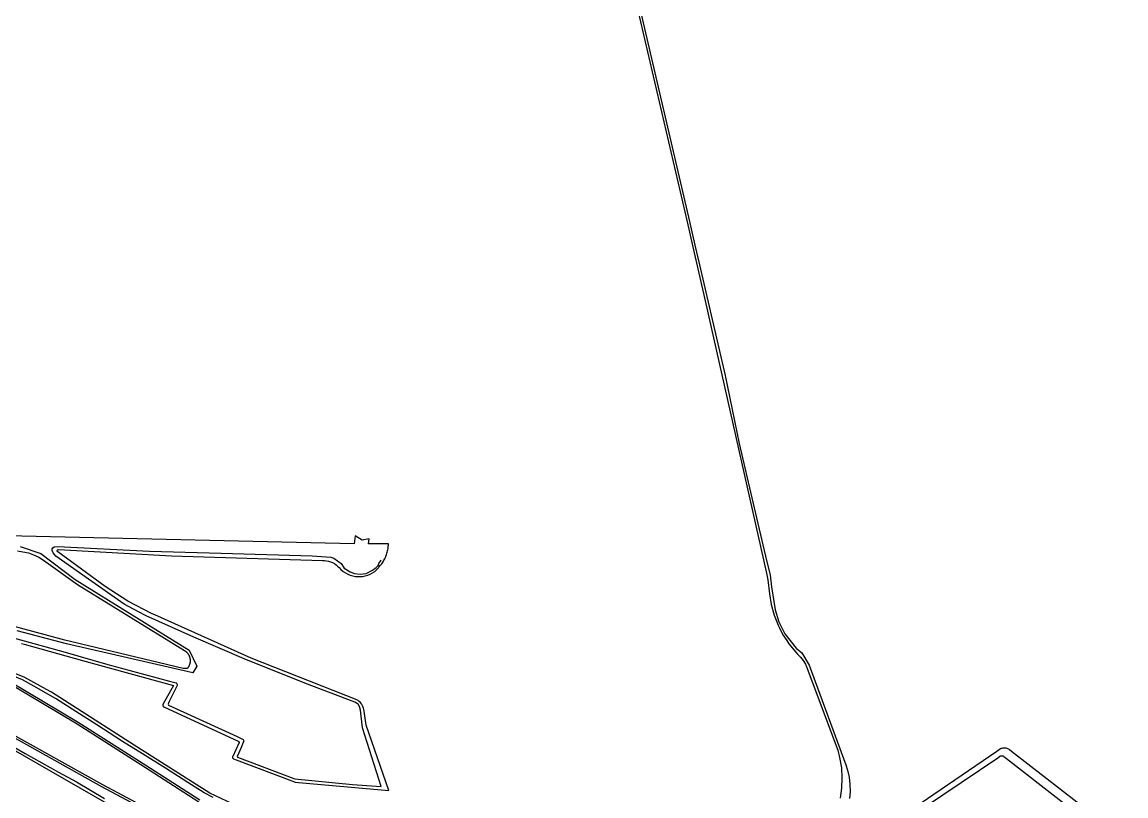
# Model space of a CAD drawing. Header units: millimetres. Extents: x 676447 to 689606, y 7455628 to 7463967.
# Drawn here: x 685926 to 686586, y 7461803 to 7462266 of the extents above; entities that cross this region are included whole.
import ezdxf

# ---------------------------------------------------------------- set-up
doc = ezdxf.new("R2010")
doc.units = ezdxf.units.MM
doc.header["$LTSCALE"] = 0.1
doc.header["$MEASUREMENT"] = 0
doc.layers.add('MUB_MEIOFIO', color=7, linetype='Continuous')
doc.layers.add('MUB_QUADRAS', color=7, linetype='Continuous')

msp = doc.modelspace()

# ---------------------------------------------------------------- linework, layer by layer
at = {"layer": 'MUB_MEIOFIO', "linetype": 'Continuous'}
for points in [[(686251.02, 7462463.84), (686325.01, 7462146.65), (686328.21, 7462132.52), (686330.84, 7462120.72), (686346.3, 7462054.42), (686354.59, 7462013.9), (686362.88, 7461978.7), (686370.38, 7461946.46), (686373.1, 7461935.24), (686374.01, 7461928.1), (686376.06, 7461914.44), (686378.33, 7461907.3), (686381.84, 7461900.05), (686388.76, 7461891.44), (686392.16, 7461888.72), (686396.41, 7461881.42), (686418.38, 7461821.67), (686419.42, 7461818.52), (686420.37, 7461814.36), (686420.88, 7461810.12), (686420.95, 7461805.85), (686420.57, 7461801.6)], [(685913.35, 7461899.67), (685950.16, 7461889.58), (685977.22, 7461881.67), (686014.08, 7461871.87), (686017.96, 7461870.78), (686018.45, 7461870.38), (686018.65, 7461869.24), (686013.56, 7461859.13), (686013.21, 7461857.98), (686013.41, 7461857.44), (686054.44, 7461838.79), (686058.07, 7461836.85), (686058.46, 7461836.11), (686056.82, 7461832.13), (686054.79, 7461827.59), (686054.44, 7461827), (686054.64, 7461826.4), (686088.31, 7461813.62), (686088.9, 7461813.42), (686123.37, 7461810.08), (686140.51, 7461808.79), (686129.36, 7461843.78), (686128.18, 7461854.52), (686127.54, 7461856.64), (686126.76, 7461857.98), (686124.86, 7461859.18), (686094.93, 7461870.51), (686058.57, 7461885.07), (686028.56, 7461898.02), (686000.06, 7461910.89), (685995.37, 7461913.24), (685986.89, 7461917.83), (685965.67, 7461932.76), (685946.13, 7461946.55), (685944.51, 7461948.53), (685943.8, 7461949.87), (685943.94, 7461950.79), (685944.23, 7461951.5), (685945.07, 7461952.06), (685947.27, 7461952.2), (686002.01, 7461949.45), (686044.81, 7461948.39), (686099.21, 7461946.7), (686110.55, 7461945.85), (686112.32, 7461945.29), (686116.63, 7461942.11), (686118.54, 7461939.28), (686121.93, 7461937.09), (686124.54, 7461936.18), (686128.01, 7461935.82), (686131.54, 7461936.18), (686135.29, 7461938.22), (686137.48, 7461939.64), (686138.68, 7461940.98), (686139.24, 7461942.11), (686140.49, 7461944.21)], [(685924.76, 7461952.27), (685937.16, 7461948.05), (685957.6, 7461932.52), (686025.78, 7461890.21), (686030.28, 7461880.66), (686028.04, 7461876.73), (685952.46, 7461894.09), (685922.96, 7461901.95)], [(686040.03, 7461802.18), (686034.64, 7461804.98), (686025.04, 7461811.11), (686011.55, 7461819.69), (685997.94, 7461828.34), (685985.94, 7461835.74), (685970.59, 7461845.7), (685958.04, 7461853.72), (685945.76, 7461861.36), (685932.86, 7461868.84), (685926.16, 7461872.62), (685916.53, 7461876.51)], [(685918.87, 7461871.41), (685959.4, 7461847.34), (686002.55, 7461819.73), (686032.05, 7461800.76)], [(686020.64, 7461783.51), (685973.54, 7461808.66), (685895.45, 7461852.23)], [(685915.29, 7461835.64), (685927.77, 7461828.59), (685947.64, 7461817.38), (685958.42, 7461811.55), (685975.23, 7461801.67)], [(686585.87, 7461776.67), (686517.51, 7461829.75), (686516.2, 7461830.76), (686516.19, 7461830.78), (686515.76, 7461831.07), (686515.3, 7461831.32), (686514.81, 7461831.52), (686514.31, 7461831.67), (686513.8, 7461831.77), (686513.28, 7461831.81), (686512.75, 7461831.8), (686512.23, 7461831.73), (686511.72, 7461831.61), (686511.23, 7461831.44), (686510.76, 7461831.21), (686510.31, 7461830.94), (686508.59, 7461829.76), (686450.22, 7461789.81)]]:
    msp.add_lwpolyline(points, dxfattribs=at)
at = {"layer": 'MUB_QUADRAS', "linetype": 'Continuous'}
for points in [[(686249.55, 7462463.39), (686323.52, 7462146.31), (686326.72, 7462132.18), (686334.25, 7462099.11), (686371.03, 7461936.34), (686371.81, 7461932.36), (686372.78, 7461923.96), (686373.81, 7461917.58), (686375.5, 7461911.33), (686377.84, 7461905.3), (686378.52, 7461903.97), (686380.79, 7461899.55), (686383.08, 7461896.04), (686384.33, 7461894.13), (686388.42, 7461889.11), (686389.5, 7461887.94), (686391.31, 7461886.08), (686392.91, 7461884.04), (686394.29, 7461881.85), (686394.77, 7461880.95), (686413.53, 7461830.51), (686414.69, 7461826.09), (686415.71, 7461820.06), (686416.08, 7461813.95), (686415.82, 7461807.84), (686414.92, 7461801.8)], [(685925.45, 7461894.36), (685927.16, 7461893.88), (685961.92, 7461884.18), (686016.42, 7461869.16), (686010.11, 7461857.84), (686010.06, 7461857.75), (686010.02, 7461857.65), (686010, 7461857.55), (686009.98, 7461857.45), (686009.98, 7461857.34), (686009.99, 7461857.24), (686010, 7461857.13), (686010.03, 7461857.03), (686010.07, 7461856.94), (686010.12, 7461856.84), (686010.18, 7461856.76), (686010.25, 7461856.68), (686010.32, 7461856.6), (686010.4, 7461856.54), (686010.49, 7461856.48), (686010.56, 7461856.45), (686055.04, 7461835.94), (686055.13, 7461835.9), (686055.22, 7461835.84), (686055.3, 7461835.77), (686055.37, 7461835.7), (686055.44, 7461835.61), (686055.49, 7461835.52), (686055.54, 7461835.43), (686055.58, 7461835.33), (686055.6, 7461835.23), (686055.62, 7461835.13), (686055.62, 7461835.02), (686055.62, 7461834.92), (686055.6, 7461834.81), (686055.57, 7461834.71), (686055.53, 7461834.62), (686055.52, 7461834.61), (686051.78, 7461826.73), (686051.74, 7461826.63), (686051.71, 7461826.53), (686051.69, 7461826.43), (686051.68, 7461826.32), (686051.68, 7461826.22), (686051.7, 7461826.12), (686051.72, 7461826.01), (686051.76, 7461825.92), (686051.8, 7461825.82), (686051.86, 7461825.73), (686051.92, 7461825.65), (686051.99, 7461825.57), (686052.07, 7461825.51), (686052.16, 7461825.45), (686052.25, 7461825.4), (686052.32, 7461825.36), (686088.66, 7461811.55), (686088.76, 7461811.52), (686088.86, 7461811.5), (686088.93, 7461811.49), (686145.24, 7461806.32), (686131.52, 7461845.38), (686130.41, 7461853.86), (686130.41, 7461853.91), (686130.26, 7461854.83), (686130.01, 7461855.73), (686129.67, 7461856.6), (686129.25, 7461857.43), (686128.74, 7461858.21), (686128.15, 7461858.93), (686127.48, 7461859.59), (686126.76, 7461860.17), (686125.97, 7461860.68), (686062.75, 7461885.56), (686005.26, 7461911.39), (686003.64, 7461912.1), (685989.13, 7461919.51), (685975.47, 7461928.39), (685947.23, 7461949.06), (685947.17, 7461949.1), (685947.11, 7461949.15), (685947.05, 7461949.2), (685947, 7461949.26), (685946.96, 7461949.33), (685946.93, 7461949.4), (685946.9, 7461949.47), (685946.88, 7461949.54), (685946.87, 7461949.62), (685946.87, 7461949.69), (685946.87, 7461949.77), (685946.88, 7461949.85), (685946.9, 7461949.92), (685946.93, 7461949.99), (685946.97, 7461950.06), (685947.01, 7461950.12), (685947.06, 7461950.18), (685947.11, 7461950.24), (685947.17, 7461950.28), (685947.23, 7461950.33), (685947.3, 7461950.36), (685947.37, 7461950.39), (685947.45, 7461950.41), (685947.52, 7461950.42), (685947.6, 7461950.42), (685947.65, 7461950.42), (686015.11, 7461946.68), (686015.13, 7461946.68), (686105.46, 7461943.91), (686106.7, 7461943.93), (686107.94, 7461943.81), (686109.16, 7461943.57), (686110.35, 7461943.2), (686111.49, 7461942.71), (686112.58, 7461942.11), (686113.59, 7461941.39), (686114.53, 7461940.57), (686115.37, 7461939.66), (686115.38, 7461939.65), (686116.52, 7461938.48), (686117.78, 7461937.43), (686119.14, 7461936.52), (686120.59, 7461935.75), (686122.11, 7461935.14), (686123.68, 7461934.7), (686125.29, 7461934.42), (686126.42, 7461934.33), (686127.98, 7461934.29), (686129.54, 7461934.41), (686131.08, 7461934.7), (686132.58, 7461935.15), (686134.02, 7461935.75), (686135.4, 7461936.49), (686136.68, 7461937.38), (686137.87, 7461938.4), (686138.95, 7461939.53), (686139.23, 7461939.87), (686139.98, 7461940.84), (686140.43, 7461941.39), (686140.87, 7461941.95), (686141.28, 7461942.52), (686141.67, 7461943.11), (686142.04, 7461943.71), (686142.4, 7461944.33), (686142.73, 7461944.96), (686143.03, 7461945.6), (686143.32, 7461946.25), (686143.58, 7461946.9), (686143.82, 7461947.57), (686144.04, 7461948.25), (686144.23, 7461948.93), (686144.4, 7461949.62), (686144.54, 7461950.31), (686144.66, 7461951.01), (686144.76, 7461951.71), (686144.83, 7461952.42), (686144.87, 7461953.12), (686144.9, 7461953.83), (686133, 7461953.83), (686133.38, 7461956.77), (686129.29, 7461956.01), (686124.94, 7461958.69), (686124.43, 7461953.83), (685864.93, 7461959.8)], [(685923.05, 7461949.61), (685926.37, 7461949.18), (685929.62, 7461948.41), (685932.77, 7461947.31), (685935.79, 7461945.88), (685938.65, 7461944.14), (685958.96, 7461929.54), (686022.94, 7461890.12), (686023.14, 7461889.99), (686023.35, 7461889.85), (686023.54, 7461889.7), (686023.74, 7461889.55), (686023.92, 7461889.39), (686024.11, 7461889.22), (686024.28, 7461889.05), (686024.45, 7461888.87), (686024.61, 7461888.69), (686024.77, 7461888.5), (686024.92, 7461888.3), (686025.07, 7461888.1), (686025.2, 7461887.9), (686025.33, 7461887.69), (686025.46, 7461887.48), (686025.57, 7461887.26), (686025.68, 7461887.04), (686025.78, 7461886.81), (686025.87, 7461886.58), (686025.96, 7461886.35), (686026.03, 7461886.12), (686026.1, 7461885.88), (686026.16, 7461885.64), (686026.21, 7461885.4), (686026.26, 7461885.16), (686026.29, 7461884.92), (686026.32, 7461884.67), (686026.34, 7461884.43), (686026.35, 7461884.18), (686026.35, 7461883.93), (686026.34, 7461883.69), (686026.33, 7461883.44), (686026.3, 7461883.2), (686026.27, 7461882.95), (686026.23, 7461882.71), (686026.18, 7461882.47), (686026.12, 7461882.23), (686026.06, 7461881.99), (686025.98, 7461881.76), (686025.9, 7461881.52), (686025.81, 7461881.29), (686025.72, 7461881.07), (686025.61, 7461880.84), (686025.5, 7461880.63), (686025.38, 7461880.41), (686025.25, 7461880.2), (686025.12, 7461879.99), (686024.98, 7461879.79), (686024.83, 7461879.59), (686024.67, 7461879.4), (686022.26, 7461879.39), (685951.5, 7461896.23), (685888.57, 7461913.27)], [(686092.31, 7461779.3), (686038.19, 7461804.79), (685992.81, 7461833.53), (685943.41, 7461865.22), (685942.71, 7461865.65), (685927.09, 7461874.07), (685907.85, 7461881.77)], [(685918.35, 7461870.3), (685958.76, 7461846.3), (686001.89, 7461818.71), (686031.45, 7461799.7)], [(686021.17, 7461784.61), (685974.12, 7461809.73), (685895.95, 7461853.34)], [(685901.65, 7461841.61), (685976.31, 7461798.76)], [(686454.5, 7461789.14), (686509.37, 7461826.03), (686510.5, 7461826.84), (686510.67, 7461826.95), (686510.86, 7461827.05), (686511.06, 7461827.12), (686511.26, 7461827.18), (686511.47, 7461827.21), (686511.68, 7461827.22), (686511.89, 7461827.21), (686512.09, 7461827.17), (686512.29, 7461827.12), (686512.49, 7461827.04), (686512.67, 7461826.95), (686512.85, 7461826.83), (686512.9, 7461826.79), (686514.48, 7461825.55), (686580.98, 7461773.63)]]:
    msp.add_lwpolyline(points, dxfattribs=at)

doc.saveas('drawing.dxf')
